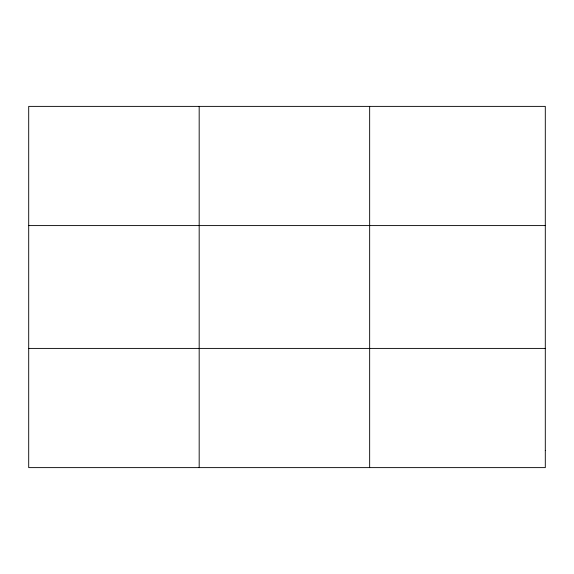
<?xml version="1.0" encoding="UTF-8"?>
<svg xmlns="http://www.w3.org/2000/svg" width="574" height="574" viewBox="0 0 574 574"><rect width="100%" height="100%" fill="white"/><g stroke="black" fill="none" stroke-linecap="round" stroke-linejoin="round"><path stroke-width="0.86" d="M199.178 467.616L199.178 106.384M369.656 467.616L369.656 106.384M28.7 225.589L545.3 225.589M28.7 348.411L545.3 348.411M545.3 450.583L545.3 467.616L28.7 467.616L28.7 106.384L545.3 106.384L545.3 450.583"/></g></svg>
